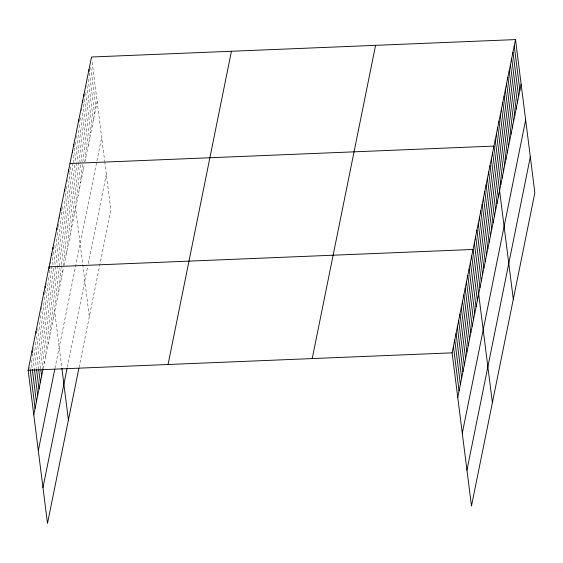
<?xml version="1.0" encoding="UTF-8"?>
<svg xmlns="http://www.w3.org/2000/svg" width="563" height="563" viewBox="0 0 563 563"><rect width="100%" height="100%" fill="white"/><g stroke="black" fill="none" stroke-linecap="round" stroke-linejoin="round"><path stroke-width="0.42" stroke-dasharray="2.81 2.11" d="M43.091 368.751L63.513 267.805M63.999 265.377L84.471 164.185M84.95 161.834L97.146 101.537M54.97 368.258L96.604 162.44M96.927 160.877L101.678 137.386M67.314 367.231L87.645 266.721M88.278 263.59L106.344 174.312M79.031 367.548L110.869 210.161L104.753 161.722M92.17 62.141L104.648 160.884M90.798 67.546L95.879 107.8M89.418 72.958L94.612 114.064M88.152 79.221L93.345 120.334M86.885 85.485L92.079 126.598M85.724 92.606L90.812 132.861M84.457 98.87L89.545 139.124M83.085 104.282L88.278 145.388M81.494 107.976L87.012 151.658M80.657 117.667L85.745 157.922M79.496 124.789L84.147 161.616M78.123 130.201L83.204 170.448M76.744 135.606L81.938 176.719M75.477 141.869L77.968 161.567M78.074 162.425L80.671 182.982M74.21 148.139L75.942 161.841M76.047 162.693L79.404 189.245M73.049 155.254L78.137 195.509M72.001 163.235L76.871 201.779M70.41 166.929L89.327 316.666M68.883 171.68L74.295 214.503M67.792 179.85L72.986 220.963M66.49 186.311L71.684 227.424M65.287 193.63L70.375 233.884M64.091 200.949L69.066 240.345M62.676 206.551L67.757 246.805M61.261 212.16L66.455 253.266M59.629 216.044L65.146 259.726M58.538 224.222L63.732 265.328M57.447 232.392L61.557 264.941M61.663 265.799L62.528 272.647M56.138 238.853L61.226 279.107M54.829 245.313L57.32 265.018M57.426 265.87L59.917 285.568M53.527 251.774L58.608 292.028M52.113 257.382L53.084 265.089M53.513 268.516L57.306 298.489M50.48 261.274L55.997 304.949M49.495 270.303L61.761 367.407M48.298 277.622L53.379 317.877M46.884 283.224L52.078 324.337M45.68 290.543L50.769 330.798M44.378 297.004L49.46 337.258M42.957 302.605L48.151 343.719M41.331 306.497L46.849 350.179M40.346 315.526L45.54 356.639M39.037 321.987L44.231 363.1M37.735 328.447L42.816 368.702M36.644 336.625L40.754 369.166M35.23 342.227L38.58 368.779M33.808 347.828L36.405 368.385M32.394 353.437L34.343 368.849M31.092 359.898L32.168 368.462M29.888 367.217L30.106 368.927"/><path stroke-width="0.84" d="M78.869 368.35L47.496 523.407L28.15 370.25L91.523 57.004L515.504 39.593L534.85 192.75L471.477 505.996L452.131 352.839L515.504 39.593M33.773 414.783L42.929 369.56M38.305 450.632L54.808 369.068M42.971 487.565L66.99 368.849M168.063 364.5L231.435 51.254M312.219 358.582L375.591 45.336M457.754 397.372L521.127 84.126M462.286 433.221L525.659 119.975M466.952 470.154L530.325 156.901M69.974 163.502L493.955 146.091L513.301 299.256M28.15 370.25L452.131 352.839M514.237 45.856L519.86 90.39M512.963 52.12L518.593 96.653M511.697 58.383L517.327 102.923M510.43 64.646L516.06 109.187M509.163 70.917L514.793 115.45M507.896 77.18L513.519 121.714M506.63 83.444L512.253 127.977M505.363 89.707L510.986 134.247M504.096 95.977L509.719 140.511M502.829 102.241L508.452 146.774M501.563 108.504L507.186 153.037M500.289 114.768L505.919 159.308M499.022 121.031L504.652 165.571M497.755 127.301L503.385 171.835M496.489 133.565L502.119 178.098M495.222 139.828L500.845 184.368M492.646 152.552L498.276 197.092M491.337 159.012L496.967 203.553M490.035 165.48L495.658 210.013M488.726 171.94L494.349 216.474M487.417 178.401L493.047 222.934M486.115 184.861L491.738 229.394M484.806 191.321L490.429 235.855M483.497 197.782L489.127 242.315M482.188 204.242L487.818 248.776M480.886 210.703L486.509 255.236M479.577 217.163L485.2 261.696M478.269 223.624L483.899 268.157M476.96 230.084L482.59 274.617M475.658 236.544L481.281 281.078M474.349 243.005L479.972 287.538M492.393 402.629L473.04 249.465L49.065 266.876L49.277 268.593M471.738 255.926L477.361 300.466M470.429 262.386L476.052 306.926M469.12 268.847L474.75 313.387M467.811 275.307L473.441 319.847M466.509 281.767L472.132 326.308M465.2 288.228L470.823 332.768M463.891 294.688L469.521 339.229M462.582 301.156L468.212 345.689M461.28 307.616L466.903 352.149M459.971 314.077L465.594 358.61M458.662 320.537L464.292 365.07M457.36 326.997L462.983 371.531M456.051 333.458L461.674 377.991M454.742 339.918L460.372 384.452M453.433 346.379L459.063 390.912M88.989 69.531L89.207 71.241M83.915 94.591L84.133 96.301M82.648 100.854L82.867 102.572M78.848 119.652L79.066 121.362M73.781 144.712L73.992 146.422M72.507 150.975L72.726 152.686M68.672 169.963L68.883 171.68M64.745 189.351L64.963 191.061M60.825 208.732L61.043 210.442M56.905 228.114L57.123 229.824M52.985 247.495L53.203 249.205M51.676 253.955L51.895 255.665M61.867 368.244L68.412 420.04M45.139 286.257L45.357 287.974M43.837 292.718L44.048 294.435M35.99 331.487L36.208 333.197M40.86 370.025L41.62 376.021M38.685 369.638L40.311 382.481M36.518 369.244L39.002 388.942M32.07 350.869L32.288 352.579M34.449 369.708L37.7 395.402M32.281 369.321L36.391 401.862M30.212 369.785L35.082 408.323"/></g></svg>
